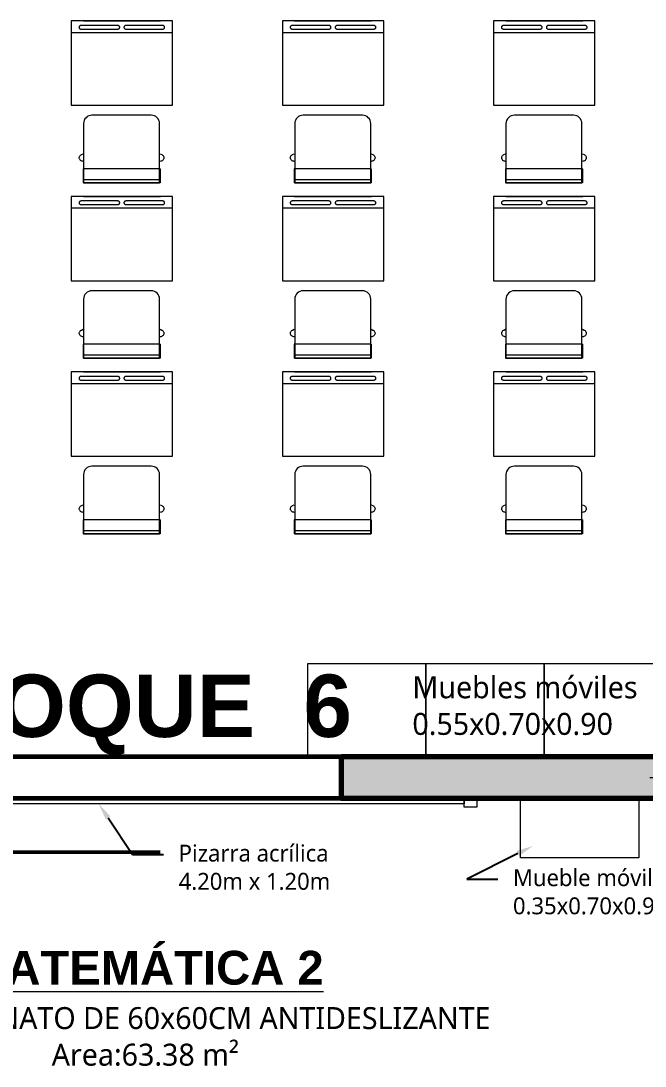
# Model space of a CAD drawing. Header units: metres. Extents: x 28 to 239, y -1 to 113.
# Drawn here: x 41.4 to 45.1, y 41.32 to 47.51 of the extents above; entities that cross this region are included whole.
import ezdxf
from ezdxf import colors
from ezdxf.entities.mleader import LeaderData, LeaderLine
from ezdxf.enums import TextEntityAlignment as Align
from ezdxf.math import Vec2, Vec3

# ---------------------------------------------------------------- set-up
doc = ezdxf.new("R2010")
doc.units = ezdxf.units.M
doc.linetypes.add('1CORTE', pattern=[1.5, 1, -0.25, 0, -0.25])
for name, color, linetype, lineweight in [('AA. Proyeccion Corte', 10, '1CORTE', 50), ('COLUMNAS 50', 32, 'Continuous', 70), ('Equipamiento SR', 23, 'Continuous', 0), ('letras sr', 7, 'Continuous', 5), ('Muros el', 144, 'Continuous', 60), ('Structural - Bearing_Pen_No__20', 1, 'Continuous', 0), ('TEXTOS-SUBTITULO', 7, 'Continuous', 30), ('Vanos', 140, 'Continuous', 5)]:
    doc.layers.add(name, color=color, linetype=linetype, lineweight=lineweight)
doc.styles.add('Generales', font='trebuc.ttf', dxfattribs={"height": 0.1})
doc.styles.add('Santa Rosa 1 50', font='trebuc.ttf')
doc.styles.add('TURBO_BASS', font='swisseb.ttf')

# ---------------------------------------------------------------- blocks, each defined once
blk = doc.blocks.new('Picture 18')
at = {"layer": 'Equipamiento SR', "linetype": 'Continuous'}
for p, q in [((0.07500000000000018, 0), (0, 0)), ((0, 0), (0, -0.05)), ((4.125, 0), (0.07500000000000018, 0)), ((0.07500000000000018, 0), (0.07500000000000018, -0.03)), ((0.07500000000000018, -0.05), (0.07500000000000018, 0)), ((4.125, -0.03), (4.125, 0)), ((4.2, 0), (4.125, 0)), ((4.125, 0), (4.125, -0.05)), ((4.2, -0.05), (4.2, 0)), ((0, -0.05), (0.07500000000000018, -0.05)), ((0.07500000000000018, -0.03), (4.125, -0.03)), ((4.125, -0.05), (4.2, -0.05))]:
    blk.add_line(p, q, dxfattribs=at)
blk = doc.blocks.new('School Desk 2')
at = {"layer": 'Equipamiento SR', "linetype": 'Continuous'}
for p, q in [((-0.1203390133202028, 0.247908223860399), (-0.1236265852980272, 0.2456917042070209)), ((-0.1167738627057284, 0.2494255898859686), (-0.1203390133202028, 0.247908223860399)), ((-0.1130373940264465, 0.2501956721426852), (-0.1167738627057284, 0.2494255898859686)), ((-0.1092423736034963, 0.2501956721426852), (-0.1130373940264465, 0.2501956721426852)), ((-0.1055059049242144, 0.2494255898859686), (-0.1092423736034963, 0.2501956721426852)), ((-0.10194075430974, 0.247908223860399), (-0.1055059049242144, 0.2494255898859686)), ((-0.09865318233191572, 0.2456917042070209), (-0.10194075430974, 0.247908223860399)), ((0.1995077689090495, 0.3017161561056326), (0.6995077689090495, 0.3017161561056326)), ((0.1995077689090494, -0.2982838438943675), (0.1995077689090495, 0.3017161561056326)), ((0.6290288181971163, 0.3017161561056326), (0.6290288181971163, -0.2982838438943677)), ((0.6510442738164254, 0.2456574430778143), (0.6516926801629751, 0.2477397049693306)), ((0.6516926801629751, 0.2477397049693306), (0.6526425195602622, 0.2496598442804857)), ((0.6526425195602622, 0.2496598442804857), (0.6538612632618038, 0.2513570650436437)), ((0.6538612632618038, 0.2513570650436437), (0.6553142139380191, 0.252780703952442)), ((0.6553142139380191, 0.252780703952442), (0.6569579999269314, 0.2538902303617901)), ((0.6569579999269314, 0.2538902303617901), (0.6587405752341685, 0.2546476467919159)), ((0.6587405752341685, 0.2546476467919159), (0.6606098938653587, 0.2550326879202742)), ((0.6606098938653587, 0.2550326879202742), (0.6625052354937352, 0.2550326879202742)), ((0.6625052354937352, 0.2550326879202742), (0.6643745541249254, 0.2546476467919159)), ((0.6643745541249254, 0.2546476467919159), (0.6661571294321625, 0.2538902303617901)), ((0.6661571294321625, 0.2538902303617901), (0.6678009154210748, 0.252780703952442)), ((0.6678009154210748, 0.252780703952442), (0.6692538660972901, 0.2513570650436437)), ((0.6692538660972901, 0.2513570650436437), (0.6704726097988317, 0.2496598442804857)), ((0.6704726097988317, 0.2496598442804857), (0.6714224491961188, 0.2477397049693306)), ((0.6714224491961188, 0.2477397049693306), (0.6720708555426685, 0.2456574430778143)), ((0.6995077689090495, 0.3017161561056326), (0.6995077689090495, -0.2982838438943675)), ((-0.2410380114348112, 0.2279848786331774), (-0.2590611055691766, 0.2279848786331774)), ((-0.2590611055691766, 0.2279848786331774), (-0.2590611055691764, -0.2279848786331774)), ((-0.1766788022277727, 0.2279848786331774), (-0.2410380114348112, 0.2279848786331774)), ((-0.2410380114348112, 0.2279848786331774), (-0.2410380114348111, -0.2279848786331774)), ((-0.1766788022277727, 0.2279848786331774), (-0.1766788022277725, -0.2279848786331775)), ((-0.1321664655412146, 0.2314451824577654), (-0.1326888173346903, 0.2279848786331774)), ((-0.130869652848115, 0.2356097062407981), (-0.1321664655412146, 0.2314451824577654)), ((-0.1289721426366399, 0.2394474516977899), (-0.130869652848115, 0.2356097062407981)), ((-0.1265324866504576, 0.2428444263894243), (-0.1289721426366399, 0.2394474516977899)), ((-0.1236265852980272, 0.2456917042070209), (-0.1265324866504576, 0.2428444263894243)), ((-0.09574728097948526, 0.2428444263894243), (-0.09865318233191572, 0.2456917042070209)), ((-0.09330762499330292, 0.2394474516977899), (-0.09574728097948526, 0.2428444263894243)), ((-0.0923599541791148, 0.2375298455519531), (-0.09330762499330292, 0.2394474516977899)), ((-0.0876423579455668, 0.2279848786331774), (-0.0923599541791148, 0.2375298455519531)), ((0.6507146491854036, 0.2434738545735721), (0.6510442738164254, 0.2456574430778143)), ((0.6507146491854036, 0.2423668613295421), (0.6507146491854036, 0.2434738545735721)), ((0.6507146491854036, 0.02704780928709671), (0.6507146491854036, 0.2423668613295421)), ((0.6720708555426685, 0.2456574430778143), (0.6724004801736904, 0.2434738545735721)), ((0.6724004801736904, 0.2434738545735721), (0.6724004801736904, 0.2423668613295421)), ((0.6724004801736904, 0.2423668613295421), (0.6724004801736906, 0.02704780928709682)), ((0.6995077689090495, -0.2262687225275448), (0.6995077689090495, 0.2297010347388101)), ((0.6507146491854036, 0.02594081604306675), (0.6507146491854036, 0.02704780928709671)), ((0.6510442738164254, 0.02375722753882459), (0.6507146491854036, 0.02594081604306675)), ((0.6516926801629753, 0.0216749656473082), (0.6510442738164254, 0.02375722753882459)), ((0.6526425195602622, 0.01975482633615322), (0.6516926801629753, 0.0216749656473082)), ((0.653861263261804, 0.01805760557299518), (0.6526425195602622, 0.01975482633615322)), ((0.6553142139380191, 0.01663396666419681), (0.653861263261804, 0.01805760557299518)), ((0.6569579999269314, 0.01552444025484867), (0.6553142139380191, 0.01663396666419681)), ((0.6587405752341687, 0.01476702382472295), (0.6569579999269314, 0.01552444025484867)), ((0.660609893865359, 0.0143819826963647), (0.6587405752341687, 0.01476702382472295)), ((0.6625052354937352, 0.0143819826963647), (0.660609893865359, 0.0143819826963647)), ((0.6643745541249256, 0.01476702382472295), (0.6625052354937352, 0.0143819826963647)), ((0.6661571294321628, 0.01552444025484867), (0.6643745541249256, 0.01476702382472295)), ((0.6678009154210748, 0.01663396666419681), (0.6661571294321628, 0.01552444025484867)), ((0.6692538660972903, 0.01805760557299518), (0.6678009154210748, 0.01663396666419681)), ((0.6704726097988319, 0.01975482633615322), (0.6692538660972903, 0.01805760557299518)), ((0.6714224491961188, 0.0216749656473082), (0.6704726097988319, 0.01975482633615322)), ((0.6720708555426685, 0.02375722753882459), (0.6714224491961188, 0.0216749656473082)), ((0.6724004801736906, 0.02594081604306675), (0.6720708555426685, 0.02375722753882459)), ((0.6724004801736906, 0.02704780928709682), (0.6724004801736906, 0.02594081604306675)), ((0.6507146491854036, -0.02250850383180159), (0.6510442738164254, -0.02032491532755931)), ((0.6507146491854036, -0.02361549707583155), (0.6507146491854036, -0.02250850383180159)), ((0.6507146491854036, -0.2389345491182769), (0.6507146491854036, -0.02361549707583155)), ((0.6510442738164254, -0.02032491532755931), (0.6516926801629753, -0.01824265343604303)), ((0.6516926801629753, -0.01824265343604303), (0.6526425195602622, -0.01632251412488805)), ((0.6526425195602622, -0.01632251412488805), (0.653861263261804, -0.01462529336172991)), ((0.653861263261804, -0.01462529336172991), (0.6553142139380191, -0.01320165445293164)), ((0.6553142139380191, -0.01320165445293164), (0.6569579999269314, -0.01209212804358351)), ((0.6569579999269314, -0.01209212804358351), (0.6587405752341687, -0.01133471161345778)), ((0.6587405752341687, -0.01133471161345778), (0.660609893865359, -0.01094967048509943)), ((0.660609893865359, -0.01094967048509943), (0.6625052354937352, -0.01094967048509943)), ((0.6625052354937352, -0.01094967048509943), (0.6643745541249256, -0.01133471161345778)), ((0.6643745541249256, -0.01133471161345778), (0.6661571294321628, -0.01209212804358351)), ((0.6661571294321628, -0.01209212804358351), (0.6678009154210748, -0.01320165445293164)), ((0.6678009154210748, -0.01320165445293164), (0.6692538660972903, -0.01462529336172991)), ((0.6692538660972903, -0.01462529336172991), (0.6704726097988319, -0.01632251412488805)), ((0.6704726097988319, -0.01632251412488805), (0.6714224491961188, -0.01824265343604303)), ((0.6714224491961188, -0.01824265343604303), (0.6720708555426685, -0.02032491532755931)), ((0.6720708555426685, -0.02032491532755931), (0.6724004801736906, -0.02250850383180159)), ((0.6724004801736906, -0.02250850383180159), (0.6724004801736906, -0.02361549707583155)), ((0.6724004801736906, -0.02361549707583155), (0.6724004801736908, -0.2389345491182769)), ((-0.2410380114348111, -0.2279848786331774), (-0.2590611055691764, -0.2279848786331774)), ((-0.1766788022277725, -0.2279848786331774), (-0.2410380114348111, -0.2279848786331774)), ((-0.1326888173346901, -0.2279848786331775), (-0.1321664655412145, -0.2314451824577655)), ((-0.1321664655412145, -0.2314451824577655), (-0.1308696528481149, -0.2356097062407981)), ((-0.1308696528481149, -0.2356097062407981), (-0.1289721426366398, -0.23944745169779)), ((-0.1289721426366398, -0.23944745169779), (-0.1265324866504575, -0.2428444263894244)), ((-0.1265324866504575, -0.2428444263894244), (-0.1236265852980271, -0.2456917042070209)), ((-0.1236265852980271, -0.2456917042070209), (-0.1203390133202027, -0.247908223860399)), ((-0.1019407543097399, -0.247908223860399), (-0.09865318233191561, -0.2456917042070209)), ((-0.09865318233191561, -0.2456917042070209), (-0.09574728097948515, -0.2428444263894244)), ((-0.09574728097948515, -0.2428444263894244), (-0.0933076249933028, -0.23944745169779)), ((-0.0933076249933028, -0.23944745169779), (-0.09235995417911469, -0.2375298455519531)), ((-0.09235995417911469, -0.2375298455519531), (-0.08764235794556674, -0.2279848786331775)), ((0.6507146491854036, -0.2400415423623069), (0.6507146491854036, -0.2389345491182769)), ((0.6510442738164256, -0.2422251308665491), (0.6507146491854036, -0.2400415423623069)), ((0.6516926801629755, -0.2443073927580655), (0.6510442738164256, -0.2422251308665491)), ((0.6526425195602624, -0.2462275320692204), (0.6516926801629755, -0.2443073927580655)), ((0.653861263261804, -0.2479247528323786), (0.6526425195602624, -0.2462275320692204)), ((0.6704726097988322, -0.2462275320692204), (0.6692538660972903, -0.2479247528323786)), ((0.6714224491961188, -0.2443073927580655), (0.6704726097988322, -0.2462275320692204)), ((0.6720708555426688, -0.2422251308665491), (0.6714224491961188, -0.2443073927580655)), ((0.6724004801736908, -0.2400415423623069), (0.6720708555426688, -0.2422251308665491)), ((0.6724004801736908, -0.2389345491182769), (0.6724004801736908, -0.2400415423623069)), ((-0.1203390133202027, -0.247908223860399), (-0.1167738627057283, -0.2494255898859687)), ((-0.1167738627057283, -0.2494255898859687), (-0.1130373940264464, -0.2501956721426852)), ((-0.1130373940264464, -0.2501956721426852), (-0.1092423736034962, -0.2501956721426852)), ((-0.1092423736034962, -0.2501956721426852), (-0.1055059049242143, -0.2494255898859687)), ((-0.1055059049242143, -0.2494255898859687), (-0.1019407543097399, -0.247908223860399)), ((0.6995077689090495, -0.2982838438943675), (0.1995077689090494, -0.2982838438943675)), ((0.6290288181971165, -0.2832649421858392), (0.6294560290675858, -0.2832649421858392)), ((0.6553142139380191, -0.2493483917411768), (0.653861263261804, -0.2479247528323786)), ((0.6569579999269314, -0.250457918150525), (0.6553142139380191, -0.2493483917411768)), ((0.6587405752341687, -0.2512153345806508), (0.6569579999269314, -0.250457918150525)), ((0.6606098938653592, -0.2516003757090089), (0.6587405752341687, -0.2512153345806508)), ((0.6625052354937352, -0.2516003757090089), (0.6606098938653592, -0.2516003757090089)), ((0.6643745541249256, -0.2512153345806508), (0.6625052354937352, -0.2516003757090089)), ((0.666157129432163, -0.250457918150525), (0.6643745541249256, -0.2512153345806508)), ((0.667800915421075, -0.2493483917411768), (0.666157129432163, -0.250457918150525)), ((0.6692538660972903, -0.2479247528323786), (0.667800915421075, -0.2493483917411768))]:
    blk.add_line(p, q, dxfattribs=at)
blk.add_lwpolyline([(-0.2590611055691765, 0.225), (0.09093889443082348, 0.225, -0.414213562373095), (0.1409388944308235, 0.1749999999999999), (0.1409388944308235, -0.1749999999999999, -0.414213562373095), (0.09093889443082348, -0.225), (-0.2590611055691765, -0.225), (-0.2590611055691765, 0.225)], format="xyb", dxfattribs=at)
blk = doc.blocks.new('A$C7C4655C2')
at = {"true_color": 0x939598}
h = blk.add_hatch(color=252, dxfattribs=at)
h.dxf.hatch_style = 1
h.paths.add_polyline_path([(1.899963352668522, 0.4500003467472027), (1.899999419847347, 0.02499986886121519), (2.250000425204803, 0.02499986886121519), (2.249999889611786, 1.124999519449176), (1.899999592267307, 1.124999519811155), (1.899999970376768, 0.7000003507962731), (4.235536721353128e-07, 0.7000003507962731), (4.235536721353128e-07, 0.4500003507962731)])
edge = h.paths.add_edge_path(flags=16)
edge.add_arc((2.074999922526047, 0.5749996941551956), 0.008713838394754703, 0, 360)
at = {"layer": 'COLUMNAS 50', "linetype": 'Continuous'}
for p, q in [((1.899999970376768, 0.7000003507962731), (1.899999592267307, 1.124999519811155)), ((1.899999419847347, 0.02499986886121519), (1.899963352668522, 0.4500003467472027))]:
    blk.add_line(p, q, dxfattribs=at)
blk.add_lwpolyline([(4.235536721353128e-07, 0.7000003507962731), (1.899999970376768, 0.7000003507962731), (1.899999970816339, 1.124999519811155), (2.249999889611672, 1.124999690227142), (2.250000425204803, 0.02499986886121519), (1.899999419847347, 0.02499986886121519), (1.89999942128145, 0.450000346747089), (4.235536721353128e-07, 0.450000346747089)], close=True, dxfattribs=at)
at = {"layer": 'Structural - Bearing_Pen_No__20', "linetype": 'Continuous'}
for p, q in [((2.074999922526047, 1.149999690365149), (2.074999922526047, 0.6199997192173612)), ((1.824999924018186, 0.5749996941551956), (2.00499992401825, 0.5749996941551956)), ((2.144999872395431, 0.5749996941551956), (2.324999872395495, 0.5749996941551956)), ((2.074999922526047, -3.020547012511088e-07), (2.074999922526047, 0.52999966909303))]:
    blk.add_line(p, q, dxfattribs=at)
blk.add_circle((2.074999922526047, 0.5749996941551956), 0.0087138383947443, dxfattribs=at)
blk.add_point((2.074999922526047, 0.5749996941551956), dxfattribs=at)

msp = doc.modelspace()

# ---------------------------------------------------------------- linework, layer by layer
at = {"layer": 'AA. Proyeccion Corte', "color": 7}
msp.add_line((42.22624781929616, 42.58589669801614), (31.38880265274412, 42.58589669801614), dxfattribs=at)
at = {"layer": 'Equipamiento SR'}
for points in [[(43.10027140174412, 43.1529214222239), (43.10027140174412, 43.70292142222388), (43.80027140174411, 43.70292142222388), (43.80027140174411, 43.1529214222239), (43.10027140174412, 43.1529214222239)], [(43.80027140174417, 43.1529213959906), (43.80027140174417, 43.70292139599061), (44.50027140174416, 43.70292139599061), (44.50027140174416, 43.1529213959906), (43.80027140174417, 43.1529213959906)], [(44.50027140174416, 43.1529213959906), (44.50027140174416, 43.70292139599061), (45.2002714017442, 43.70292139599061), (45.2002714017442, 43.1529213959906), (44.50027140174416, 43.1529213959906)], [(45.06009277846107, 42.90292219699998), (45.06009277846107, 42.55292219700002), (44.36009277846108, 42.55292219700002), (44.36009277846108, 42.90292219699998), (45.06009277846107, 42.90292219699998)]]:
    msp.add_lwpolyline(points, dxfattribs=at)
at = {"layer": 'Muros el', "ltscale": 0.05}
msp.add_lwpolyline([(40.00024324511378, 43.15292136438799), (43.30027144592549, 43.15292188391547), (43.30027144592549, 42.90292189654926), (40.00024324511378, 42.90292137702178)], close=True, dxfattribs=at)

# ---------------------------------------------------------------- block references
at = {"layer": 'Equipamiento SR', "linetype": 'Continuous', "xscale": -1, "rotation": 270.0000002109135}
for p in [(41.99854136316998, 46.81014480255962), (43.24854136316998, 46.8101448047683), (44.49854136316998, 46.81014481176229), (41.99854136648304, 45.77072179568052), (43.24854136648304, 45.77072179788919), (44.49854136648304, 45.77072180488318), (41.9985413697961, 44.73129878880141), (43.2485413697961, 44.73129879101012), (44.4985413697961, 44.73129879800408)]:
    msp.add_blockref('School Desk 2', p, dxfattribs=at)
at = {"layer": 'Equipamiento SR', "linetype": 'Continuous', "xscale": -1}
msp.add_blockref('Picture 18', (44.10025755001743, 42.90292138018023), dxfattribs=at)
at = {"layer": 'Vanos'}
msp.add_blockref('A$C7C4655C2', (43.30027102237182, 42.45292154146071), dxfattribs=at)

# ---------------------------------------------------------------- texts
at = {"layer": 'letras sr', "insert": (43.71969119568664, 43.62739728601889), "char_height": 0.13, "attachment_point": 1, "style": 'Generales'}
msp.add_mtext('\\pxql;Muebles móviles\\P0.55x0.70x0.90', dxfattribs=at)
at = {"layer": 'letras sr', "insert": (39.59984170671737, 42.00153502407548), "char_height": 0.15884, "attachment_point": 1, "style": 'Santa Rosa 1 50'}
msp.add_mtext_dynamic_manual_height_columns('\\pxqc;{\\fSwis721 Ex BT|b1|i0|c0|p34;\\H1.25913x;\\LMATEMÁTICA 2\\P\\fTrebuchet MS|b0|i0|c0|p34;\\H0.65x;\\lPISO PORCELANATO DE 60x60CM ANTIDESLIZANTE\\PArea:63.38 m²}', width=5.078801744835914, gutter_width=1, heights=[0], dxfattribs=at)
at = {"layer": 'TEXTOS-SUBTITULO', "style": 'TURBO_BASS'}
msp.add_text('BLOQUE  6', height=0.3696735943858677, dxfattribs=at).set_placement((41.97057998930748, 43.26812637386271, 4.928163850518361e-05), align=Align.CENTER)

# ---------------------------------------------------------------- leaders
at = {"layer": 'letras sr'}
ml = msp.add_multileader_mtext('Standard', dxfattribs=at)
ml.set_content('{\\H0.86957x;Pizarra acrílica\\P4.20m x 1.20m} ', color=256, style='Generales')
ml.set_leader_properties()
ml.build(insert=Vec2(0, 0))
ml.multileader.update_dxf_attribs({"text_right_attachment_type": 6, "dogleg_length": 0.36, "arrow_head_size": 0.1})
ctx = ml.context
ctx.base_point, ctx.char_height, ctx.arrow_head_size, ctx.landing_gap_size, ctx.plane_origin = Vec3(42.2466232857863, 42.57193878224419), 0.115, 0.1, 0.09, Vec3(41.58692180359918, 43.2503077629672)
ctx.right_attachment = 6
notes = []
notes.append((ctx, [(0, (1, 1, 0), (42.06400591565449, 42.57193878224419), (1, 0), 0.1826173701318089, [(0, [(41.86263833421657, 42.87292205544438)], 0, [])])]))
ctx.mtext.insert, ctx.mtext.flow_direction = Vec3(42.33662328578629, 42.63011218662129), 5
ml = msp.add_multileader_mtext('Standard', dxfattribs=at)
ml.set_content('{\\H0.86957x;Mueble móvil\\P0.35x0.70x0.90} ', color=256, style='Generales')
ml.set_leader_properties()
ml.build(insert=Vec2(0, 0))
ml.multileader.update_dxf_attribs({"text_right_attachment_type": 6, "dogleg_length": 0.36, "arrow_head_size": 0.1})
ctx = ml.context
ctx.base_point, ctx.char_height, ctx.arrow_head_size, ctx.landing_gap_size, ctx.plane_origin = Vec3(44.22511272505481, 42.42645145341922), 0.115, 0.1, 0.09, Vec3(44.15772516601942, 43.00041445207685)
ctx.right_attachment = 6
notes.append((ctx, [(0, (1, 1, 0), (44.04249535492301, 42.42645145341922), (1, 0), 0.1826173701318089, [(0, [(44.43344169663681, 42.62302874455406)], 0, [])])]))
ctx.mtext.insert, ctx.mtext.flow_direction = Vec3(44.3151127250548, 42.48479320889064), 5
for ctx, leaders in notes:
    for number, flags, end, landing, length, lines in leaders:
        leader = LeaderData()
        leader.index, (leader.has_last_leader_line, leader.has_dogleg_vector, leader.attachment_direction) = number, flags
        leader.last_leader_point, leader.dogleg_vector, leader.dogleg_length = Vec3(end), Vec3(landing), length
        for number, points, colour, breaks in lines:
            line = LeaderLine()
            line.index, line.vertices, line.color, line.breaks = number, Vec3.list(points), colors.encode_raw_color(colour), breaks
            leader.lines.append(line)
        ctx.leaders.append(leader)

doc.saveas('drawing.dxf')
